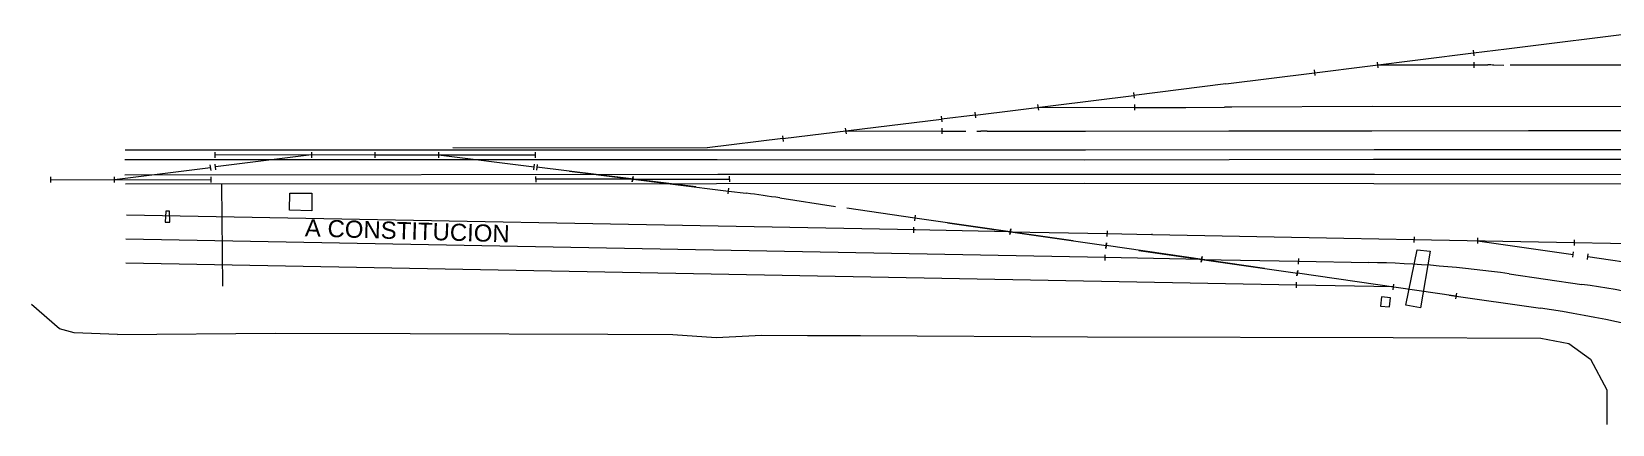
# Model space of a CAD drawing. Header units: millimetres. Extents: x -725228 to 10849, y -8846583 to 5995.
# Drawn here: x 9629.8 to 9908.7, y 5878.7 to 5948 of the extents above; entities that cross this region are included whole.
import ezdxf

# ---------------------------------------------------------------- set-up
doc = ezdxf.new("R2010")
doc.units = ezdxf.units.MM
doc.layers.add('00-SIMB', color=1, linetype='Continuous', lineweight=0)
doc.layers.add('ES-Perfiles-g', color=4, linetype='Continuous')
doc.styles.get("Standard").update_dxf_attribs({"font": 'arial.ttf'})

# ---------------------------------------------------------------- blocks, each defined once
blk = doc.blocks.new('Ubicación_TOLOSA')
at = {"layer": '00-SIMB', "color": 1, "lineweight": 5, "ltscale": 2}
for p, q in [((-272.67, 112.99), (-248.15, 116.04)), ((-306.53, 108.78), (-278.5, 112.27)), ((-278.56, 112.76), (-278.44, 111.77)), ((-278.5, 112.27), (-272.67, 112.99)), ((-322.17, 106.82), (-306.53, 108.78)), ((-306.59, 109.27), (-306.47, 108.28)), ((-295.48, 110.66), (-295.36, 109.66)), ((-295.42, 110.16), (-278.37, 110.15)), ((-278.37, 109.65), (-278.37, 110.65)), ((-278.37, 110.15), (-275.95, 110.15)), ((-274.89, 110.15), (-273.15, 110.14)), ((309.83, 110.13), (-272, 110.13)), ((-322.17, 106.82), (-338.38, 104.79)), ((-366.42, 101.32), (-338.38, 104.79)), ((-355.37, 103.19), (-355.24, 102.2)), ((-338.44, 105.28), (-338.32, 104.29)), ((-400.35, 97.16), (-372.31, 100.6)), ((-372.38, 101.1), (-372.25, 100.1)), ((-366.42, 101.32), (-372.31, 100.6)), ((-366.48, 101.82), (-366.36, 100.83)), ((-355.3, 102.7), (-338.25, 102.67)), ((-338.25, 102.17), (-338.25, 103.17)), ((-338.25, 102.67), (-331.35, 102.66)), ((-329.25, 102.67), (-322.41, 102.73)), ((-296.37, 102.8), (-321.11, 102.74)), ((-241.53, 102.79), (-296.37, 102.8)), ((-400.41, 97.65), (-400.29, 96.66)), ((-389.3, 99.02), (-389.18, 98.03)), ((-389.24, 98.52), (-372.19, 98.49)), ((-372.19, 97.99), (-372.19, 98.99)), ((-372.19, 98.49), (-368.07, 98.48)), ((-366.1, 98.48), (-365.37, 98.48)), ((-364.28, 98.49), (-346.94, 98.48)), ((-346.94, 98.48), (-321.66, 98.52)), ((-321.66, 98.52), (-296.39, 98.55)), ((-296.39, 98.55), (-268.8, 98.57)), ((-268.8, 98.57), (-241.21, 98.59)), ((-411.87, 95.13), (-516.33, 95.12)), ((-458.53, 95.58), (-413.65, 95.53)), ((-400.35, 97.16), (-413.65, 95.53)), ((-346.93, 95.14), (-411.87, 95.13)), ((-296, 95.17), (-346.93, 95.14)), ((-247.05, 95.16), (-296, 95.17)), ((-518.23, 89.93), (-501.31, 92.06)), ((-411.89, 93.45), (-516.39, 93.42)), ((-501.38, 92.55), (-501.25, 91.56)), ((-500.54, 94.77), (-500.54, 93.77)), ((-472.29, 94.28), (-500.54, 94.27)), ((-500.34, 91.66), (-500.47, 92.66)), ((-483.49, 94.28), (-500.41, 92.16)), ((-483.49, 94.78), (-483.49, 93.78)), ((-472.29, 94.78), (-472.29, 93.78)), ((-472.29, 94.78), (-472.29, 93.78)), ((-472.29, 94.28), (-444.04, 94.28)), ((-461.09, 94.78), (-461.09, 93.78)), ((-461.09, 94.28), (-444.17, 92.17)), ((-444.23, 91.67), (-444.11, 92.67)), ((-444.04, 94.78), (-444.04, 93.78)), ((-443.67, 92.61), (-443.8, 91.62)), ((-415.7, 88.64), (-443.74, 92.12)), ((-347.02, 93.38), (-411.89, 93.45)), ((-296.1, 93.48), (-347.02, 93.38)), ((-247.08, 93.48), (-296.1, 93.48)), ((-529.43, 89.42), (-529.43, 90.42)), ((-529.43, 89.92), (-501.18, 89.94)), ((-518.23, 89.43), (-518.23, 90.43)), ((-501.18, 89.44), (-501.18, 90.44)), ((-443.86, 89.5), (-443.87, 90.5)), ((-426.81, 90.02), (-443.86, 90)), ((-437.93, 91.4), (-409.89, 87.92)), ((-426.88, 89.52), (-426.75, 90.51)), ((-426.75, 90.51), (-426.88, 89.52)), ((-426.81, 90.02), (-409.76, 90.03)), ((-409.77, 90.53), (-409.76, 89.53)), ((-346.9, 90.9), (-295.96, 90.92)), ((-295.96, 90.92), (-247, 90.85)), ((-412.05, 89.19), (-516.26, 89.11)), ((-499.33, 89.12), (-499.17, 71.12)), ((-487.35, 84.54), (-487.29, 87.54)), ((-487.29, 87.54), (-483.44, 87.52)), ((-483.44, 87.52), (-483.44, 84.45)), ((-347.09, 89.22), (-412.05, 89.19)), ((-409.96, 87.42), (-409.83, 88.42)), ((-409.89, 87.92), (-406.79, 87.53)), ((-400.84, 86.7), (-391.05, 85.19)), ((-296.05, 89.18), (-347.09, 89.22)), ((-247.12, 89.15), (-296.05, 89.18)), ((-376.94, 81.05), (-516.13, 83.66)), ((-509.16, 84.36), (-509.3, 82.45)), ((-509.16, 84.36), (-509.3, 82.45)), ((-508.53, 84.35), (-509.16, 84.36)), ((-508.53, 84.35), (-509.16, 84.36)), ((-508.44, 82.43), (-508.53, 84.35)), ((-508.44, 82.43), (-508.53, 84.35)), ((-483.44, 84.45), (-487.35, 84.54)), ((-377.05, 83.16), (-389.03, 84.89)), ((-509.3, 82.45), (-508.44, 82.43)), ((-509.3, 82.45), (-508.44, 82.43)), ((-377.23, 80.55), (-377.21, 81.55)), ((-360.18, 80.73), (-377.22, 81.05)), ((-376.98, 83.66), (-377.12, 82.67)), ((-349.09, 79.13), (-377.05, 83.16)), ((-371.26, 82.33), (-343.3, 78.3)), ((-360.25, 80.24), (-360.11, 81.23)), ((-360.11, 81.23), (-360.25, 80.24)), ((-343.12, 80.91), (-343.14, 79.91)), ((-343.47, 76.19), (-516.21, 79.44)), ((-360.18, 80.73), (-343.13, 80.41)), ((-343.37, 77.8), (-343.23, 78.79)), ((-343.23, 78.79), (-343.37, 77.8)), ((-315.34, 74.27), (-343.3, 78.3)), ((-343.13, 80.41), (-335.27, 80.26)), ((-335.09, 80.26), (-301.36, 79.59)), ((-301.36, 79.59), (-288.98, 79.37)), ((-288.97, 79.87), (-288.99, 78.87)), ((-288.98, 79.37), (-260.74, 78.84)), ((-277.77, 79.66), (-277.79, 78.66)), ((-277.78, 79.16), (-260.91, 76.73)), ((-260.73, 79.34), (-260.75, 78.34)), ((-260.74, 78.84), (-226.77, 78.21)), ((-343.48, 75.69), (-343.46, 76.69)), ((-326.43, 75.87), (-343.47, 76.19)), ((-337.51, 77.46), (-309.55, 73.43)), ((-326.5, 75.37), (-326.35, 76.36)), ((-326.35, 76.36), (-326.5, 75.37)), ((-326.43, 75.87), (-309.38, 75.54)), ((-309.37, 76.04), (-309.39, 75.04)), ((-309.38, 75.54), (-296.95, 75.31)), ((-290.42, 67.79), (-288.43, 77.57)), ((-290.42, 67.79), (-288.43, 77.57)), ((-288.43, 77.57), (-286.12, 77.29)), ((-288.43, 77.57), (-286.12, 77.29)), ((-286.12, 77.29), (-287.83, 67.3)), ((-286.12, 77.29), (-287.83, 67.3)), ((-260.98, 76.23), (-260.84, 77.22)), ((-258.38, 75.86), (-258.24, 76.85)), ((-258.31, 76.35), (-230.35, 72.33)), ((-309.72, 71.32), (-516.23, 75.21)), ((-309.62, 72.94), (-309.48, 73.93)), ((-309.47, 73.93), (-309.62, 72.94)), ((-281.58, 69.4), (-309.55, 73.43)), ((-272.21, 73.3), (-259.39, 71.46)), ((-309.73, 70.82), (-309.71, 71.82)), ((-292.67, 71), (-309.72, 71.32)), ((-292.6, 71.49), (-292.74, 70.5)), ((-281.51, 69.9), (-281.66, 68.91)), ((-527.92, 63.61), (-532.85, 67.91)), ((-294.72, 69.23), (-294.87, 67.61)), ((-294.72, 69.23), (-294.87, 67.61)), ((-294.87, 67.61), (-293.3, 67.52)), ((-294.87, 67.61), (-293.3, 67.52)), ((-293.13, 69.08), (-294.72, 69.23)), ((-293.13, 69.08), (-294.72, 69.23)), ((-293.3, 67.52), (-293.13, 69.08)), ((-293.3, 67.52), (-293.13, 69.08)), ((-287.83, 67.3), (-290.42, 67.79)), ((-287.83, 67.3), (-290.42, 67.79)), ((-282.75, 69.57), (-266.66, 67.25)), ((-525.34, 62.91), (-527.92, 63.61)), ((-517.72, 62.59), (-525.34, 62.91)), ((-517.72, 62.59), (-489.88, 62.84)), ((-489.88, 62.84), (-466.06, 62.79)), ((-466.06, 62.79), (-431.2, 62.67)), ((-431.2, 62.67), (-419.73, 62.61)), ((-419.73, 62.61), (-412.09, 62.06)), ((-412.09, 62.06), (-404.05, 62.48)), ((-404.05, 62.48), (-395.99, 62.45)), ((-395.99, 62.45), (-386.63, 62.41)), ((-386.63, 62.41), (-346.55, 62.21)), ((-346.55, 62.21), (-292.64, 62.1)), ((-292.64, 62.1), (-266.61, 61.98)), ((-266.61, 61.98), (-261.68, 61.03)), ((-261.68, 61.03), (-257.86, 58.24)), ((-257.86, 58.24), (-254.96, 52.84)), ((-254.96, 52.84), (-254.98, 46.76))]:
    blk.add_line(p, q, dxfattribs=at)
blk.add_lwpolyline([(-516.4, 90.75), (-411.78, 90.87), (-346.9, 90.9)], dxfattribs=at)
for centre, start, end in [((-276.04, -89.85), 89.67, 89.9725), ((-331.07, 302.66), 269.9177, 270.5188), ((-320.6, -97.26), 90.1452, 90.5188), ((-364.38, -101.51), 89.9738, 90.2858), ((-431.4, -110.95), 81.2106, 82.9314), ((-339.03, -119.7), 88.8726, 88.9222), ((-300.71, -124.65), 81.8062, 88.9222), ((-287.89, -126.5), 68.1959, 81.8062), ((-295.19, -130.7), 63.9886, 81.7971)]:
    blk.add_arc(centre, 200, start, end, dxfattribs=at)
blk.add_text('A CONSTITUCION', height=3.0233, rotation=358.2931, dxfattribs=at).set_placement((-484.67, 79.94))

msp = doc.modelspace()

# ---------------------------------------------------------------- block references
at = {"layer": 'ES-Perfiles-g', "lineweight": 5}
msp.add_blockref('Ubicación_TOLOSA', (10162.675, 5831.965), dxfattribs=at)

doc.saveas('drawing.dxf')
